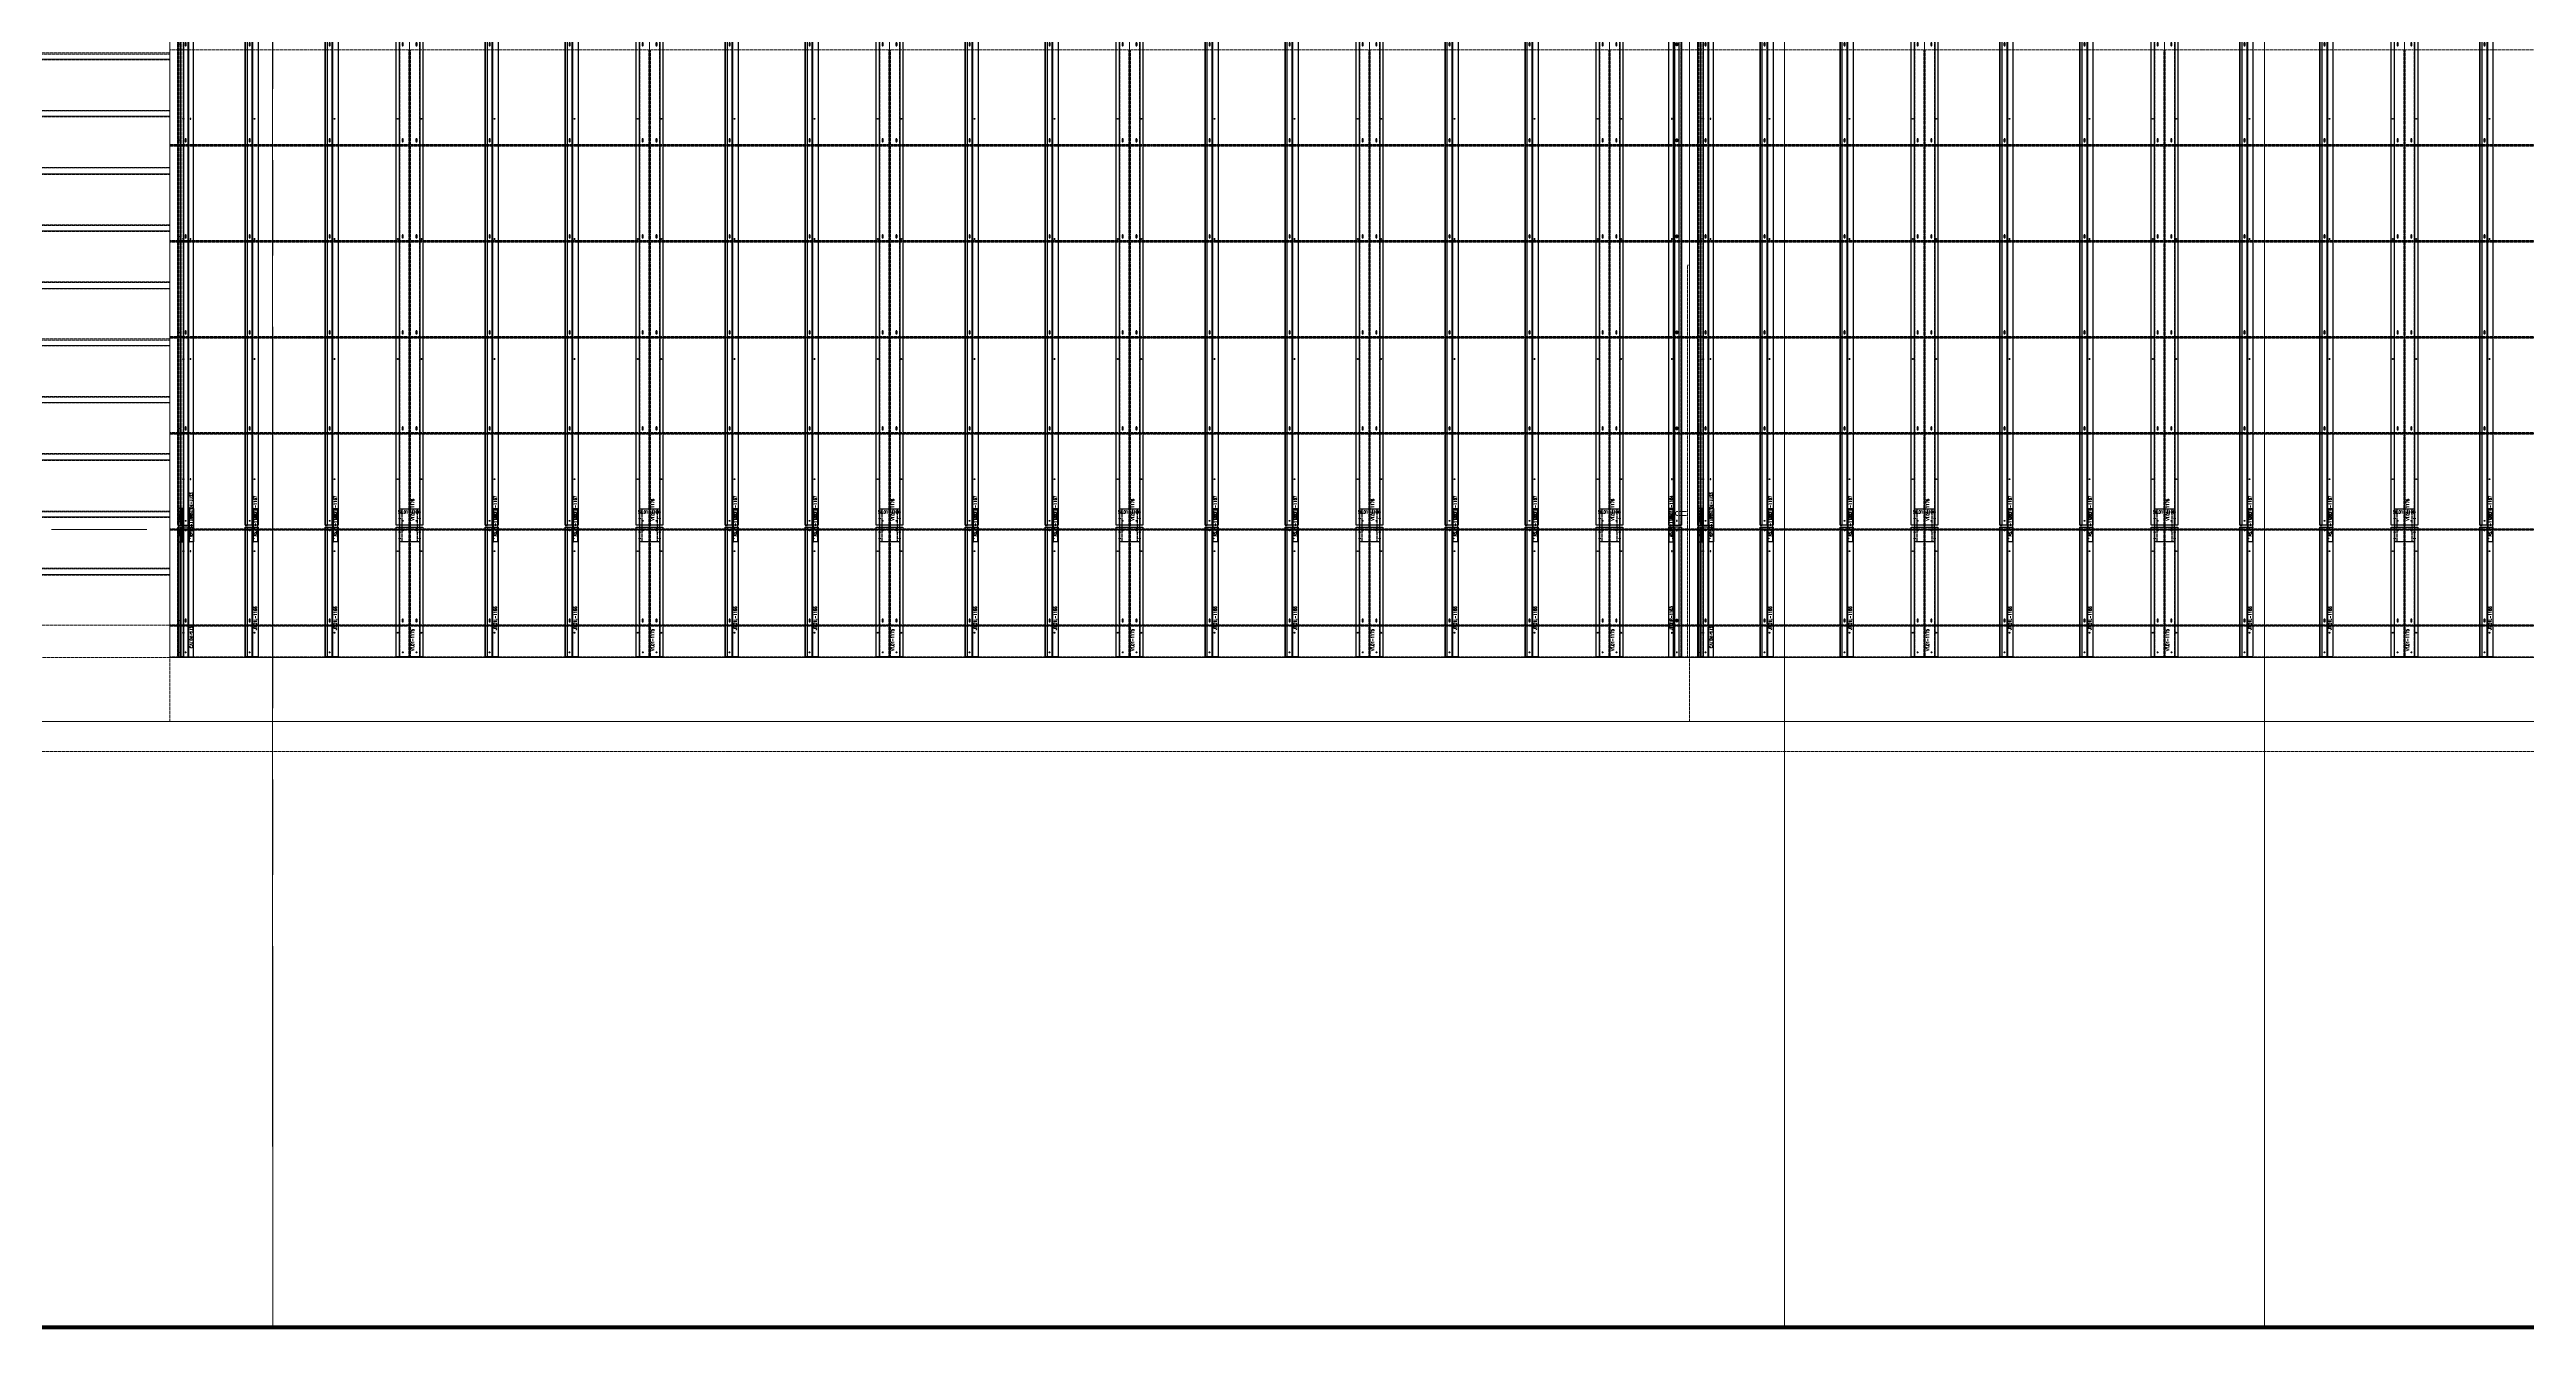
# Model space of a CAD drawing. Header units: inches. Extents: x 841 to 14369, y -4365 to -3225.
# Drawn here: x 5642 to 6261, y -4191 to -3871 of the extents above; entities that cross this region are included whole.
import ezdxf
from ezdxf.xclip import XClip

# ---------------------------------------------------------------- set-up
doc = ezdxf.new("R2010")
doc.units = ezdxf.units.IN
doc.header["$MEASUREMENT"] = 0
doc.header["$XCLIPFRAME"] = 0
for name, pattern in [('INC-200$0$NBK_Hidden', [0.125, 0.083333, -0.041667]), ('NBK_Center', [0.541667, 0.333333, -0.0625, 0.083333, -0.0625]), ('NBK_Center2', [0.270833, 0.166667, -0.03125, 0.041667, -0.03125]), ('NBK_CenterX2', [1.083333, 0.666667, -0.125, 0.166667, -0.125]), ('NBK_Hidden', [0.125, 0.083333, -0.041667]), ('NBK_Hidden2', [0.0625, 0.041667, -0.020833])]:
    doc.linetypes.add(name, pattern=pattern)
doc.layers.get('Defpoints').update_dxf_attribs({"color": 250, "lineweight": 0})
for name, color, linetype, lineweight in [('!Bracket', 11, 'Continuous', 25), ('!Dimension', 50, 'Continuous', 5), ('!Extrusion', 140, 'Continuous', 25), ('!Gridline', 112, 'NBK_CenterX2', 5), ('!Linetype_Center', 220, 'NBK_Center', 9), ('!Linetype_Center2', 222, 'NBK_Center2', 9), ('!Linetype_Hidden', 210, 'NBK_Hidden', 9), ('!Misc2', 252, 'NBK_Hidden2', 5), ('INC-200$0$!Linetype_Hidden', 210, 'INC-200$0$NBK_Hidden', 9)]:
    doc.layers.add(name, color=color, linetype=linetype, lineweight=lineweight)
doc.styles.add('Romans', font='romans.shx', dxfattribs={"width": 0.8})

# ---------------------------------------------------------------- blocks, each defined once
blk = doc.blocks.new('A$C5F5E0350')
for p, q in [((-1104, -364.16), (-1104, 165.69)), ((-726, -364.16), (-726, 165.69)), ((-606, -364.16), (-606, 165.69)), ((-1596.96, -258), (370.98, -258))]:
    blk.add_line(p, q)
blk = doc.blocks.new('A$C5F5E04A0')
at = {"layer": '!Linetype_Center2', "linetype": 'Continuous'}
for p, q in [((-1129.74, 16), (-1129.74, 324)), ((-1069.75, 16), (-1069.75, 324)), ((-1009.75, 16), (-1009.75, 324)), ((-949.75, 16), (-949.75, 324)), ((-889.75, 16), (-889.75, 324)), ((-829.75, 16), (-829.75, 324)), ((-769.75, 16), (-769.75, 324)), ((-749.75, 16), (-749.75, 324)), ((-691, 16), (-691, 324)), ((-631, 16), (-631, 324)), ((-571, 16), (-571, 324)), ((-1129.74, 144), (-204.25, 144)), ((-1129.74, 120), (-204.25, 120)), ((-1129.74, 96), (-204.25, 96)), ((-1129.74, 72), (-204.25, 72)), ((-1129.74, 48), (-204.25, 48)), ((-1129.74, 24), (-204.25, 24)), ((-1129.74, 16), (-204.25, 16))]:
    blk.add_line(p, q, dxfattribs=at)
at = {"layer": 'INC-200$0$!Linetype_Hidden'}
for points in [[(-1129.74, 144.19), (-1069.94, 144.19), (-1069.94, 167.81), (-1129.74, 167.81)], [(-1009.94, 144.19), (-1069.56, 144.19), (-1069.56, 167.81), (-1009.94, 167.81)], [(-1009.56, 144.19), (-949.94, 144.19), (-949.94, 167.81), (-1009.56, 167.81)], [(-889.94, 144.19), (-949.56, 144.19), (-949.56, 167.81), (-889.94, 167.81)], [(-889.56, 144.19), (-829.94, 144.19), (-829.94, 167.81), (-889.56, 167.81)], [(-769.94, 144.19), (-829.56, 144.19), (-829.56, 167.81), (-769.94, 167.81)], [(-769.56, 144.19), (-749.75, 144.19), (-749.75, 167.81), (-769.56, 167.81)], [(-691.19, 144.19), (-749.75, 144.19), (-749.75, 167.81), (-691.19, 167.81)], [(-690.81, 144.19), (-631.19, 144.19), (-631.19, 167.81), (-690.81, 167.81)], [(-571.19, 144.19), (-630.81, 144.19), (-630.81, 167.81), (-571.19, 167.81)], [(-570.81, 144.19), (-511.19, 144.19), (-511.19, 167.81), (-570.81, 167.81)], [(-1129.74, 143.81), (-1069.94, 143.81), (-1069.94, 120.19), (-1129.74, 120.19)], [(-1009.94, 143.81), (-1069.56, 143.81), (-1069.56, 120.19), (-1009.94, 120.19)], [(-1009.56, 143.81), (-949.94, 143.81), (-949.94, 120.19), (-1009.56, 120.19)], [(-889.94, 143.81), (-949.56, 143.81), (-949.56, 120.19), (-889.94, 120.19)], [(-889.56, 143.81), (-829.94, 143.81), (-829.94, 120.19), (-889.56, 120.19)], [(-769.94, 143.81), (-829.56, 143.81), (-829.56, 120.19), (-769.94, 120.19)], [(-769.56, 143.81), (-749.75, 143.81), (-749.75, 120.19), (-769.56, 120.19)], [(-691.19, 143.81), (-749.75, 143.81), (-749.75, 120.19), (-691.19, 120.19)], [(-690.81, 143.81), (-631.19, 143.81), (-631.19, 120.19), (-690.81, 120.19)], [(-571.19, 143.81), (-630.81, 143.81), (-630.81, 120.19), (-571.19, 120.19)], [(-570.81, 143.81), (-511.19, 143.81), (-511.19, 120.19), (-570.81, 120.19)], [(-1129.74, 96.19), (-1069.94, 96.19), (-1069.94, 119.81), (-1129.74, 119.81)], [(-1009.94, 96.19), (-1069.56, 96.19), (-1069.56, 119.81), (-1009.94, 119.81)], [(-1009.56, 96.19), (-949.94, 96.19), (-949.94, 119.81), (-1009.56, 119.81)], [(-889.94, 96.19), (-949.56, 96.19), (-949.56, 119.81), (-889.94, 119.81)], [(-889.56, 96.19), (-829.94, 96.19), (-829.94, 119.81), (-889.56, 119.81)], [(-769.94, 96.19), (-829.56, 96.19), (-829.56, 119.81), (-769.94, 119.81)], [(-769.56, 96.19), (-749.75, 96.19), (-749.75, 119.81), (-769.56, 119.81)], [(-691.19, 96.19), (-749.75, 96.19), (-749.75, 119.81), (-691.19, 119.81)], [(-690.81, 96.19), (-631.19, 96.19), (-631.19, 119.81), (-690.81, 119.81)], [(-571.19, 96.19), (-630.81, 96.19), (-630.81, 119.81), (-571.19, 119.81)], [(-570.81, 96.19), (-511.19, 96.19), (-511.19, 119.81), (-570.81, 119.81)], [(-1129.74, 95.81), (-1069.94, 95.81), (-1069.94, 72.19), (-1129.74, 72.19)], [(-1009.94, 95.81), (-1069.56, 95.81), (-1069.56, 72.19), (-1009.94, 72.19)], [(-1009.56, 95.81), (-949.94, 95.81), (-949.94, 72.19), (-1009.56, 72.19)], [(-889.94, 95.81), (-949.56, 95.81), (-949.56, 72.19), (-889.94, 72.19)], [(-889.56, 95.81), (-829.94, 95.81), (-829.94, 72.19), (-889.56, 72.19)], [(-769.94, 95.81), (-829.56, 95.81), (-829.56, 72.19), (-769.94, 72.19)], [(-769.56, 95.81), (-749.75, 95.81), (-749.75, 72.19), (-769.56, 72.19)], [(-691.19, 95.81), (-749.75, 95.81), (-749.75, 72.19), (-691.19, 72.19)], [(-690.81, 95.81), (-631.19, 95.81), (-631.19, 72.19), (-690.81, 72.19)], [(-571.19, 95.81), (-630.81, 95.81), (-630.81, 72.19), (-571.19, 72.19)], [(-570.81, 95.81), (-511.19, 95.81), (-511.19, 72.19), (-570.81, 72.19)], [(-1129.74, 71.81), (-1069.94, 71.81), (-1069.94, 48.19), (-1129.74, 48.19)], [(-1009.94, 71.81), (-1069.56, 71.81), (-1069.56, 48.19), (-1009.94, 48.19)], [(-1009.56, 71.81), (-949.94, 71.81), (-949.94, 48.19), (-1009.56, 48.19)], [(-889.94, 71.81), (-949.56, 71.81), (-949.56, 48.19), (-889.94, 48.19)], [(-889.56, 71.81), (-829.94, 71.81), (-829.94, 48.19), (-889.56, 48.19)], [(-769.94, 71.81), (-829.56, 71.81), (-829.56, 48.19), (-769.94, 48.19)], [(-769.56, 71.81), (-749.75, 71.81), (-749.75, 48.19), (-769.56, 48.19)], [(-691.19, 71.81), (-749.75, 71.81), (-749.75, 48.19), (-691.19, 48.19)], [(-690.81, 71.81), (-631.19, 71.81), (-631.19, 48.19), (-690.81, 48.19)], [(-571.19, 71.81), (-630.81, 71.81), (-630.81, 48.19), (-571.19, 48.19)], [(-570.81, 71.81), (-511.19, 71.81), (-511.19, 48.19), (-570.81, 48.19)], [(-1129.74, 47.81), (-1069.94, 47.81), (-1069.94, 24.19), (-1129.74, 24.19)], [(-1009.94, 47.81), (-1069.56, 47.81), (-1069.56, 24.19), (-1009.94, 24.19)], [(-1009.56, 47.81), (-949.94, 47.81), (-949.94, 24.19), (-1009.56, 24.19)], [(-889.94, 47.81), (-949.56, 47.81), (-949.56, 24.19), (-889.94, 24.19)], [(-889.56, 47.81), (-829.94, 47.81), (-829.94, 24.19), (-889.56, 24.19)], [(-769.94, 47.81), (-829.56, 47.81), (-829.56, 24.19), (-769.94, 24.19)], [(-769.56, 47.81), (-749.75, 47.81), (-749.75, 24.19), (-769.56, 24.19)], [(-691.19, 47.81), (-749.75, 47.81), (-749.75, 24.19), (-691.19, 24.19)], [(-690.81, 47.81), (-631.19, 47.81), (-631.19, 24.19), (-690.81, 24.19)], [(-571.19, 47.81), (-630.81, 47.81), (-630.81, 24.19), (-571.19, 24.19)], [(-570.81, 47.81), (-511.19, 47.81), (-511.19, 24.19), (-570.81, 24.19)], [(-1129.74, 23.81), (-1069.94, 23.81), (-1069.94, 16.19), (-1129.74, 16.19)], [(-1009.94, 23.81), (-1069.56, 23.81), (-1069.56, 16.19), (-1009.94, 16.19)], [(-1009.56, 23.81), (-949.94, 23.81), (-949.94, 16.19), (-1009.56, 16.19)], [(-889.94, 23.81), (-949.56, 23.81), (-949.56, 16.19), (-889.94, 16.19)], [(-889.56, 23.81), (-829.94, 23.81), (-829.94, 16.19), (-889.56, 16.19)], [(-769.94, 23.81), (-829.56, 23.81), (-829.56, 16.19), (-769.94, 16.19)], [(-769.56, 23.81), (-749.75, 23.81), (-749.75, 16.19), (-769.56, 16.19)], [(-691.19, 23.81), (-749.75, 23.81), (-749.75, 16.19), (-691.19, 16.19)], [(-690.81, 23.81), (-631.19, 23.81), (-631.19, 16.19), (-690.81, 16.19)], [(-571.19, 23.81), (-630.81, 23.81), (-630.81, 16.19), (-571.19, 16.19)], [(-570.81, 23.81), (-511.19, 23.81), (-511.19, 16.19), (-570.81, 16.19)]]:
    blk.add_lwpolyline(points, close=True, dxfattribs=at)
blk = doc.blocks.new('A$C5F5E0AF2')
for p, q in [((-1129.74, 66.5), (-1129.74, -258)), ((-749.75, 66.5), (-749.75, -258)), ((-750.25, -242), (-750.25, -144)), ((-749.75, -144), (-750.25, -144)), ((-750.25, -205.5), (-752.75, -205.5)), ((-752.75, -206.5), (-750.25, -206.5))]:
    blk.add_line(p, q)
at = {"lineweight": 13}
for points in [[(-1129.74, -76.64), (-1129.74, -76.8), (-1233.13, -76.8), (-1233.13, -90.88), (-1129.74, -90.88), (-1129.74, -78.4), (-1129.74, -78.24), (-1129.74, -76.96)], [(-1129.74, -92.64), (-1231.53, -92.64), (-1231.53, -92.48), (-1231.53, -91.2), (-1231.53, -90.88), (-1231.53, -91.04), (-1231.53, -91.2)], [(-1129.74, -90.88), (-1129.74, -91.2)], [(-1129.74, -106.88), (-1231.53, -106.88), (-1231.53, -106.72), (-1231.53, -105.44), (-1231.53, -105.28), (-1231.53, -105.44)], [(-1129.74, -105.28), (-1129.74, -105.44)], [(-1129.74, -119.52), (-1129.74, -119.68), (-1233.13, -119.68), (-1233.13, -133.92), (-1129.74, -133.92), (-1129.74, -121.28), (-1129.74, -121.12), (-1129.74, -119.84)], [(-1129.74, -121.28), (-1231.53, -121.28), (-1231.53, -121.12), (-1231.53, -119.84)], [(-1129.74, -135.52), (-1231.53, -135.52), (-1231.53, -135.36), (-1231.53, -134.08), (-1231.53, -133.92), (-1231.53, -134.08)], [(-1129.74, -133.92), (-1129.74, -134.08)], [(-1129.74, -148.16), (-1129.74, -148.32), (-1233.13, -148.32), (-1233.13, -162.4), (-1129.74, -162.4), (-1129.74, -149.92), (-1129.74, -149.76), (-1129.74, -148.48)], [(-1129.74, -149.92), (-1231.53, -149.92), (-1231.53, -149.76), (-1231.53, -148.48)], [(-1129.74, -164.16), (-1231.53, -164.16), (-1231.53, -164), (-1231.53, -162.72), (-1231.53, -162.4), (-1231.53, -162.56), (-1231.53, -162.72)], [(-1129.74, -162.4), (-1129.74, -162.72)], [(-1129.74, -178.4), (-1231.53, -178.4), (-1231.53, -178.24), (-1231.53, -176.96), (-1231.53, -176.8), (-1231.53, -176.96)], [(-1129.74, -176.8), (-1129.74, -176.96)], [(-1129.74, -191.04), (-1129.74, -191.2), (-1233.13, -191.2), (-1233.13, -205.44), (-1129.74, -205.44), (-1129.74, -192.8), (-1129.74, -192.64), (-1129.74, -191.36)], [(-1129.74, -192.8), (-1231.53, -192.8), (-1231.53, -192.64), (-1231.53, -191.36)], [(-1129.74, -207.04), (-1231.53, -207.04), (-1231.53, -206.88), (-1231.53, -205.6), (-1231.53, -205.44), (-1231.53, -205.6)], [(-1129.74, -205.44), (-1129.74, -205.6)], [(-1129.74, -219.68), (-1129.74, -219.84), (-1233.13, -219.84), (-1233.13, -233.92), (-1129.74, -233.92), (-1129.74, -221.44), (-1129.74, -221.28), (-1129.74, -220)], [(-1129.74, -221.44), (-1231.53, -221.44), (-1231.53, -221.28), (-1231.53, -220)]]:
    blk.add_lwpolyline(points, dxfattribs=at)
for points in [[(-1233.13, -105.28), (-1129.74, -105.28), (-1129.74, -92.64), (-1129.74, -92.48), (-1129.74, -91.2), (-1233.13, -91.2)], [(-1129.74, -92.48), (-1231.53, -92.48)], [(-1233.13, -119.52), (-1129.74, -119.52), (-1129.74, -106.88), (-1129.74, -106.72), (-1129.74, -105.44), (-1233.13, -105.44)], [(-1129.74, -106.72), (-1231.53, -106.72)], [(-1129.74, -121.12), (-1231.53, -121.12)], [(-1233.13, -148.16), (-1129.74, -148.16), (-1129.74, -135.52), (-1129.74, -135.36), (-1129.74, -134.08), (-1233.13, -134.08)], [(-1129.74, -135.36), (-1231.53, -135.36)], [(-1129.74, -149.76), (-1231.53, -149.76)], [(-1233.13, -176.8), (-1129.74, -176.8), (-1129.74, -164.16), (-1129.74, -164), (-1129.74, -162.72), (-1233.13, -162.72)], [(-1129.74, -164), (-1231.53, -164)], [(-1233.13, -191.04), (-1129.74, -191.04), (-1129.74, -178.4), (-1129.74, -178.24), (-1129.74, -176.96), (-1233.13, -176.96)], [(-1129.74, -178.24), (-1231.53, -178.24)], [(-1129.74, -192.64), (-1231.53, -192.64)], [(-1233.13, -219.68), (-1129.74, -219.68), (-1129.74, -207.04), (-1129.74, -206.88), (-1129.74, -205.6), (-1233.13, -205.6)], [(-1129.74, -206.88), (-1231.53, -206.88)], [(-1129.74, -221.28), (-1231.53, -221.28)]]:
    blk.add_lwpolyline(points, close=True, dxfattribs=at)
for points in [[(-1326.09, -242), (16.75, -242), (16.75, -258), (-1326.09, -258)], [(-1355.85, -265.5), (39.22, -265.5), (39.22, -258), (-1355.85, -258)]]:
    blk.add_lwpolyline(points, close=True)
for points, knots in [([(-752.75, -205.5), (-752.76, -205.5), (-752.78, -205.5), (-752.82, -205.5), (-752.85, -205.51), (-752.88, -205.52), (-752.91, -205.53), (-752.94, -205.54), (-752.97, -205.55), (-753, -205.57), (-753.03, -205.58), (-753.06, -205.61), (-753.1, -205.64), (-753.13, -205.67), (-753.15, -205.7), (-753.18, -205.75), (-753.21, -205.81), (-753.24, -205.89), (-753.25, -205.96), (-753.25, -206)], [0.5, 0.5, 0.5, 0.5, 0.5208333, 0.5416667, 0.5625, 0.5833333, 0.6041667, 0.625, 0.6458333, 0.6666667, 0.6875, 0.7083333, 0.75, 0.7708333, 0.7916667, 0.8333333, 0.875, 0.9166667, 1, 1, 1, 1]), ([(-753.25, -206), (-753.25, -206.04), (-753.24, -206.11), (-753.21, -206.19), (-753.18, -206.25), (-753.15, -206.3), (-753.13, -206.33), (-753.1, -206.36), (-753.06, -206.4), (-753.01, -206.43), (-752.97, -206.45), (-752.94, -206.46), (-752.91, -206.47), (-752.88, -206.48), (-752.85, -206.49), (-752.82, -206.5), (-752.78, -206.5), (-752.76, -206.5), (-752.75, -206.5)], [0, 0, 0, 0, 0.0833333, 0.125, 0.1666667, 0.2083333, 0.2291667, 0.25, 0.2916667, 0.3333333, 0.3541667, 0.375, 0.3958333, 0.4166667, 0.4375, 0.4583333, 0.4791667, 0.5, 0.5, 0.5, 0.5])]:
    blk.add_open_spline(points, degree=3, knots=knots)
blk = doc.blocks.new('A$C5F5F6268')
at = {"layer": '!Linetype_Hidden'}
blk.add_blockref('A$C5F5E0AF2', (0, 0), dxfattribs=at)
at = {"color": 1}
blk.add_blockref('A$C5F5E04A0', (0, -258), dxfattribs=at)
blk = doc.blocks.new('GRID_ELEV EAST_E')
at = {"layer": '!Gridline'}
for p, q in [((1.6301, -3.0856, 0.1581), (1.6301, 12.211, -9.4452)), ((4.2761, -3.0856, 0.1677), (4.2761, 12.211, -9.4452)), ((5.1161, -3.0856, 0.1726), (5.1161, 12.2188, -9.4452)), ((-6.0487, 7.0113), (11.0095, 7.0113)), ((-6.0487, 6.6753), (11.0095, 6.6753))]:
    blk.add_line(p, q, dxfattribs=at)
blk = doc.blocks.new('HOLE SECTION')
at = {"layer": '!Linetype_Center2'}
blk.add_line((-0.33, 0), (0.26, 0), dxfattribs=at)
at = {"layer": '!Misc2'}
blk.add_lwpolyline([(-0.09, 0.1), (0, 0.1), (0, -0.1), (-0.09, -0.1)], close=True, dxfattribs=at)
blk = doc.blocks.new('TAP HOLE_5mm')
at = {"layer": '!Linetype_Center2'}
for points in [[(-0.18, 0), (0.18, 0)], [(0, 0.18), (0, -0.18)]]:
    blk.add_lwpolyline(points, dxfattribs=at)
blk.add_circle((0, 0), 0.101)
blk = doc.blocks.new('WEEP HOLE')
at = {"layer": '!Linetype_Center'}
for p, q in [((-0.22, 0.37), (0.22, 0.37)), ((0, 0.83), (0, -0.08))]:
    blk.add_line(p, q, dxfattribs=at)
at = {"color": 0}
blk.add_lwpolyline([(-0.14, 0.61), (-0.14, 0.14, 0.414214), (0, 0, 0.414214), (0.14, 0.14), (0.14, 0.61, 0.414214), (0, 0.75, 0.414214)], format="xyb", close=True, dxfattribs=at)
blk = doc.blocks.new('19mm WEEP HOLE')
at = {"layer": '!Linetype_Center'}
blk.add_line((-0.37, 0.2), (-0.37, -0.12), dxfattribs=at)
at = {"linetype": 'NBK_Hidden'}
blk.add_lwpolyline([(-0.75, 0.08), (0, 0.08), (0, 0), (-0.75, 0)], close=True, dxfattribs=at)
blk = doc.blocks.new('CLEAR SECTION HOLE')
at = {"layer": '!Linetype_Center2'}
blk.add_line((-0.33, 0), (0.26, 0), dxfattribs=at)
at = {"layer": '!Misc2'}
blk.add_lwpolyline([(-0.08, 0.1), (0, 0.1), (0, -0.1), (-0.08, -0.1)], close=True, dxfattribs=at)
blk = doc.blocks.new('SECTION CLEAR HOLE 1')
at = {"layer": '!Linetype_Center2'}
blk.add_line((-0.33, 0, 0), (0.26, 0, 0), dxfattribs=at)
at = {"layer": '!Misc2'}
blk.add_lwpolyline([(-0.12, 0.1), (0, 0.1), (0, -0.1), (-0.12, -0.1)], close=True, dxfattribs=at)
blk = doc.blocks.new('SLOTTED SECTION1')
at = {"layer": '!Linetype_Center2'}
blk.add_lwpolyline([(-0.24, 0), (0.12, 0)], dxfattribs=at)
at = {"layer": '!Misc2'}
blk.add_lwpolyline([(-0.12, 0.47), (0, 0.47), (0, -0.47), (-0.12, -0.47)], close=True, dxfattribs=at)
blk = doc.blocks.new('SLOTTED HOLE 1')
at = {"layer": '!Linetype_Center'}
for p, q in [((0, 0.55), (0, -0.55)), ((-0.22, 0), (0.22, 0))]:
    blk.add_line(p, q, dxfattribs=at)
at = {"color": 0}
blk.add_lwpolyline([(-0.14, 0.33), (-0.14, -0.33, 0.414214), (0, -0.47, 0.414214), (0.14, -0.33), (0.14, 0.33, 0.414214), (0, 0.47, 0.414214)], format="xyb", close=True, dxfattribs=at)
blk = doc.blocks.new('SL.01-1101')
at = {"layer": '!Bracket'}
for points in [[(4.65, -1.3), (4.65, -0.12), (-3.67, -0.12), (-3.67, -1.3)], [(-3.67, -1.3), (-3.67, -1.18), (4.65, -1.18), (4.65, -1.3)]]:
    blk.add_lwpolyline(points, close=True, dxfattribs=at)
at = {"layer": '!Dimension', "xscale": -1, "rotation": 270}
for name, p in [('SECTION CLEAR HOLE 1', (-2.88, -1.18)), ('SECTION CLEAR HOLE 1', (-1.3, -1.18)), ('SLOTTED SECTION1', (2.15, -1.18)), ('SLOTTED SECTION1', (3.73, -1.18))]:
    blk.add_blockref(name, p, dxfattribs=at)
at = {"layer": '!Extrusion', "xscale": -1, "rotation": 270}
blk.add_blockref('TAP HOLE_5mm', (-2.09, -0.83), dxfattribs=at)
at = {"layer": '!Extrusion', "linetype": 'NBK_Hidden', "xscale": -1, "rotation": 270}
blk.add_blockref('SLOTTED HOLE 1', (2.75, -0.83), dxfattribs=at)
at = {"layer": 'Defpoints', "color": 30, "insert": (0.32, -0.6), "char_height": 0.75, "width": 1.65, "attachment_point": 5, "style": 'Romans'}
blk.add_mtext('AS.01-1101', dxfattribs=at)
blk = doc.blocks.new('AS.01-1100-')
at = {"layer": '!Bracket'}
for points in [[(4.65, 1.33), (4.65, 0.15), (-3.67, 0.15), (-3.67, 1.33)], [(-3.67, 1.33), (-3.67, 1.21), (4.65, 1.21), (4.65, 1.33)]]:
    blk.add_lwpolyline(points, close=True, dxfattribs=at)
at = {"layer": '!Dimension', "rotation": 270}
for name, p in [('SECTION CLEAR HOLE 1', (-2.09, 1.21)), ('SLOTTED SECTION1', (2.75, 1.21))]:
    blk.add_blockref(name, p, dxfattribs=at)
at = {"layer": '!Extrusion', "rotation": 270}
for p in [(-2.88, 0.86, 0), (-1.3, 0.86, 0)]:
    blk.add_blockref('TAP HOLE_5mm', p, dxfattribs=at)
at = {"layer": '!Extrusion', "linetype": 'NBK_Hidden', "rotation": 270}
for p in [(2.15, 0.86), (3.73, 0.86)]:
    blk.add_blockref('SLOTTED HOLE 1', p, dxfattribs=at)
at = {"layer": 'Defpoints', "color": 30, "insert": (0.49, 0.74), "char_height": 0.75, "width": 1.65, "attachment_point": 5, "style": 'Romans'}
blk.add_mtext('AS.01-1100', dxfattribs=at)
blk = doc.blocks.new('CVT.04-1122')
at = {"layer": '!Extrusion'}
blk.add_lwpolyline([(0, 0), (0, 143.5), (0.63, 143.5, 1), (0.91, 143.5), (3.97, 143.5), (3.97, 0)], format="xyb", close=True, dxfattribs=at)
for points in [[(1.18, 0), (1.18, 143.5), (1.44, 143.5), (1.44, 0)], [(3.21, 0), (3.21, 143.5), (2.56, 143.5), (2.56, 0)]]:
    blk.add_lwpolyline(points, close=True, dxfattribs=at)
at = {"layer": '!Extrusion', "linetype": 'NBK_Hidden'}
for points in [[(2.55, 0), (2.55, 143.5), (2.64, 143.5), (2.64, 0)], [(3.11, 0), (3.11, 143.5), (3.21, 143.5), (3.21, 0)], [(3.61, 0), (3.61, 143.5), (3.69, 143.5), (3.69, 0)], [(3.93, 0), (3.93, 143.5), (3.83, 143.5), (3.83, 0)]]:
    blk.add_lwpolyline(points, close=True, dxfattribs=at)
at = {"layer": '!Dimension'}
for name, p in [('CLEAR SECTION HOLE', (3.69, 142.67)), ('HOLE SECTION', (2.64, 131.5)), ('HOLE SECTION', (2.64, 101.5)), ('HOLE SECTION', (2.64, 71.5)), ('HOLE SECTION', (2.64, 41.5)), ('HOLE SECTION', (2.64, 11.5)), ('CLEAR SECTION HOLE', (3.69, 1.06))]:
    blk.add_blockref(name, p, dxfattribs=at)
at = {"layer": '!Extrusion', "xscale": -1}
for name, p in [('TAP HOLE_5mm', (2, 142.67)), ('WEEP HOLE', (2, 119.78)), ('WEEP HOLE', (2, 95.78)), ('WEEP HOLE', (2, 71.78)), ('WEEP HOLE', (2, 47.78)), ('WEEP HOLE', (2, 23.78)), ('TAP HOLE_5mm', (2, 1.06))]:
    blk.add_blockref(name, p, dxfattribs=at)
at = {"layer": '!Extrusion'}
for p in [(0.77, 131.5), (0.77, 101.5), (0.77, 71.5), (0.77, 41.5), (0.77, 11.5)]:
    blk.add_blockref('TAP HOLE_5mm', p, dxfattribs=at)
at = {"layer": '!Extrusion', "rotation": 270}
for p in [(3.61, 119.78), (3.61, 95.78), (3.61, 71.78), (3.61, 47.78), (3.61, 23.78)]:
    blk.add_blockref('19mm WEEP HOLE', p, dxfattribs=at)
at = {"color": 144, "rotation": 90}
for name, p in [('SL.01-1101', (-0.12, 143.5)), ('AS.01-1100-', (3.97, 143.5))]:
    blk.add_blockref(name, p, dxfattribs=at)
at = {"layer": 'Defpoints', "color": 3, "insert": (0.58, 5.18), "char_height": 0.75, "width": 1.65, "attachment_point": 5, "rotation": 90, "style": 'Romans'}
blk.add_mtext('CVT.04-1122', dxfattribs=at)
blk = doc.blocks.new('CVT.04-1121')
at = {"layer": '!Extrusion'}
blk.add_lwpolyline([(0, 0), (0, 32.4), (0.63, 32.4, 1), (0.91, 32.4), (3.97, 32.4), (3.97, 0)], format="xyb", close=True, dxfattribs=at)
for points in [[(1.18, 0), (1.18, 32.4), (1.44, 32.4), (1.44, 0)], [(3.21, 0), (3.21, 32.4), (2.56, 32.4), (2.56, 0)]]:
    blk.add_lwpolyline(points, close=True, dxfattribs=at)
at = {"layer": '!Extrusion', "linetype": 'NBK_Hidden'}
for points in [[(2.55, 0), (2.55, 32.4), (2.64, 32.4), (2.64, 0)], [(3.11, 0), (3.11, 32.4), (3.21, 32.4), (3.21, 0)], [(3.61, 0), (3.61, 32.4), (3.69, 32.4), (3.69, 0)], [(3.93, 0), (3.93, 32.4), (3.83, 32.4), (3.83, 0)]]:
    blk.add_lwpolyline(points, close=True, dxfattribs=at)
at = {"layer": '!Dimension'}
for name, p in [('CLEAR SECTION HOLE', (3.69, 31.57)), ('HOLE SECTION', (2.64, 26.4)), ('HOLE SECTION', (2.64, 6)), ('CLEAR SECTION HOLE', (3.69, 1.09))]:
    blk.add_blockref(name, p, dxfattribs=at)
at = {"layer": '!Extrusion', "xscale": -1}
for name, p in [('TAP HOLE_5mm', (2, 31.57)), ('WEEP HOLE', (2, 8.68)), ('TAP HOLE_5mm', (2, 1.09))]:
    blk.add_blockref(name, p, dxfattribs=at)
at = {"layer": '!Extrusion'}
for p in [(0.77, 26.4), (0.77, 6)]:
    blk.add_blockref('TAP HOLE_5mm', p, dxfattribs=at)
at = {"layer": '!Extrusion', "rotation": 270}
blk.add_blockref('19mm WEEP HOLE', (3.61, 8.68), dxfattribs=at)
at = {"color": 144, "rotation": 90}
for name, p in [('SL.01-1101', (-0.12, 32.4)), ('AS.01-1100-', (3.97, 32.4))]:
    blk.add_blockref(name, p, dxfattribs=at)
at = {"layer": 'Defpoints', "color": 3, "insert": (0.58, 5.18), "char_height": 0.75, "width": 1.65, "attachment_point": 5, "rotation": 90, "style": 'Romans'}
blk.add_mtext('CVT.04-1121', dxfattribs=at)
blk = doc.blocks.new('JT.01R-1164')
at = {"layer": '!Extrusion'}
blk.add_lwpolyline([(-3.25, 0), (0, 0), (0, 143.5), (-2.22, 143.5, -1), (-2.5, 143.5), (-3.25, 143.5)], format="xyb", close=True, dxfattribs=at)
for points in [[(-1.69, 143.5), (-1.69, 0), (-1.95, 0), (-1.95, 143.5)], [(0, 143.5), (0, 0), (-0.57, 0), (-0.57, 143.5)]]:
    blk.add_lwpolyline(points, close=True, dxfattribs=at)
at = {"layer": '!Extrusion', "linetype": 'NBK_Hidden'}
for points in [[(-1.87, 143.5), (-1.87, 0), (-1.95, 0), (-1.95, 143.5)], [(0, 143.5), (0, 0), (-0.08, 0), (-0.08, 143.5)]]:
    blk.add_lwpolyline(points, close=True, dxfattribs=at)
at = {"layer": '!Extrusion', "xscale": -1}
for name, p in [('TAP HOLE_5mm', (-1.13, 142.67)), ('TAP HOLE_5mm', (-2.36, 131.5)), ('WEEP HOLE', (-1.13, 119.78)), ('TAP HOLE_5mm', (-2.36, 101.5)), ('WEEP HOLE', (-1.13, 95.78)), ('TAP HOLE_5mm', (-2.36, 71.5)), ('WEEP HOLE', (-1.13, 71.78)), ('WEEP HOLE', (-1.13, 47.78)), ('TAP HOLE_5mm', (-2.36, 41.5)), ('WEEP HOLE', (-1.13, 23.78)), ('TAP HOLE_5mm', (-2.36, 11.5)), ('TAP HOLE_5mm', (-1.13, 1.06))]:
    blk.add_blockref(name, p, dxfattribs=at)
at = {"color": 144, "rotation": 90}
blk.add_blockref('SL.01-1101', (-3.25, 143.5), dxfattribs=at)
at = {"layer": 'Defpoints', "color": 5, "insert": (-2.54, 4.4), "char_height": 0.75, "width": 1.65, "attachment_point": 5, "rotation": 90, "style": 'Romans'}
blk.add_mtext('JT.01R-1164', dxfattribs=at)
blk = doc.blocks.new('JT.01R-1163')
at = {"layer": '!Extrusion'}
blk.add_lwpolyline([(-3.25, 0), (0, 0), (0, 32.4), (-2.22, 32.4, -1), (-2.5, 32.4), (-3.25, 32.4)], format="xyb", close=True, dxfattribs=at)
for points in [[(-1.69, 32.4), (-1.69, 0), (-1.95, 0), (-1.95, 32.4)], [(0, 32.4), (0, 0), (-0.57, 0), (-0.57, 32.4)]]:
    blk.add_lwpolyline(points, close=True, dxfattribs=at)
at = {"layer": '!Extrusion', "linetype": 'NBK_Hidden'}
for points in [[(-1.87, 32.4), (-1.87, 0), (-1.95, 0), (-1.95, 32.4)], [(0, 32.4), (0, 0), (-0.08, 0), (-0.08, 32.4)]]:
    blk.add_lwpolyline(points, close=True, dxfattribs=at)
at = {"layer": '!Extrusion', "xscale": -1}
for name, p in [('TAP HOLE_5mm', (-1.13, 31.57)), ('TAP HOLE_5mm', (-2.36, 26.4)), ('WEEP HOLE', (-1.13, 8.68)), ('TAP HOLE_5mm', (-2.36, 6)), ('TAP HOLE_5mm', (-1.13, 1.09))]:
    blk.add_blockref(name, p, dxfattribs=at)
at = {"color": 144, "rotation": 90}
blk.add_blockref('SL.01-1101', (-3.25, 32.4), dxfattribs=at)
at = {"layer": 'Defpoints', "color": 5, "insert": (-2.54, 9.62), "char_height": 0.75, "width": 1.65, "attachment_point": 5, "rotation": 90, "style": 'Romans'}
blk.add_mtext('JT.01R-1163', dxfattribs=at)
blk = doc.blocks.new('AS.01-1100')
at = {"layer": '!Bracket'}
for points in [[(-1.3, 4.65), (-0.12, 4.65), (-0.12, -3.67), (-1.3, -3.67)], [(-1.3, -3.67), (-1.18, -3.67), (-1.18, 4.65), (-1.3, 4.65)]]:
    blk.add_lwpolyline(points, close=True, dxfattribs=at)
at = {"layer": '!Dimension'}
for name, p in [('SLOTTED SECTION1', (-1.18, 3.73)), ('SLOTTED SECTION1', (-1.18, 2.15)), ('SECTION CLEAR HOLE 1', (-1.18, -1.3)), ('SECTION CLEAR HOLE 1', (-1.18, -2.88))]:
    blk.add_blockref(name, p, dxfattribs=at)
at = {"layer": '!Extrusion', "linetype": 'NBK_Hidden'}
blk.add_blockref('SLOTTED HOLE 1', (-0.83, 2.75), dxfattribs=at)
at = {"layer": '!Extrusion', "rotation": 360}
blk.add_blockref('TAP HOLE_5mm', (-0.83, -2.09), dxfattribs=at)
at = {"layer": 'Defpoints', "color": 30, "insert": (-0.71, 0.49), "char_height": 0.75, "width": 1.65, "attachment_point": 5, "rotation": 90, "style": 'Romans'}
blk.add_mtext('AS.01-1100', dxfattribs=at)
blk = doc.blocks.new('JT.01L-1167')
at = {"layer": '!Extrusion'}
blk.add_lwpolyline([(3.25, 0), (0, 0), (0, 143.5), (2.22, 143.5, 1), (2.5, 143.5), (3.25, 143.5)], format="xyb", close=True, dxfattribs=at)
at = {"layer": '!Extrusion', "linetype": 'NBK_Hidden'}
for points in [[(0, 143.5), (0, 0), (0.08, 0), (0.08, 143.5)], [(1.87, 143.5), (1.87, 0), (1.95, 0), (1.95, 143.5)]]:
    blk.add_lwpolyline(points, close=True, dxfattribs=at)
at = {"layer": '!Extrusion'}
for points in [[(0, 143.5), (0, 0), (0.57, 0), (0.57, 143.5)], [(1.69, 143.5), (1.69, 0), (1.95, 0), (1.95, 143.5)]]:
    blk.add_lwpolyline(points, close=True, dxfattribs=at)
at = {"layer": '!Dimension'}
blk.add_blockref('AS.01-1100', (3.25, 143.5), dxfattribs=at)
at = {"layer": '!Extrusion', "rotation": 360}
for p in [(1.13, 142.67), (2.36, 131.5), (2.36, 101.5), (2.36, 71.5), (2.36, 41.5), (2.36, 11.5), (1.13, 1.06)]:
    blk.add_blockref('TAP HOLE_5mm', p, dxfattribs=at)
at = {"layer": '!Extrusion'}
for p in [(1.13, 119.78), (1.13, 95.78), (1.13, 71.78), (1.13, 47.78), (1.13, 23.78)]:
    blk.add_blockref('WEEP HOLE', p, dxfattribs=at)
at = {"layer": 'Defpoints', "color": 2, "insert": (2.54, 4.4), "char_height": 0.75, "width": 1.65, "attachment_point": 5, "rotation": 90, "style": 'Romans'}
blk.add_mtext('JT.01L-1167', dxfattribs=at)
blk = doc.blocks.new('JT.01L-1166')
at = {"layer": '!Extrusion'}
blk.add_lwpolyline([(3.25, 0), (0, 0), (0, 32.4), (2.22, 32.4, 1), (2.5, 32.4), (3.25, 32.4)], format="xyb", close=True, dxfattribs=at)
at = {"layer": '!Extrusion', "linetype": 'NBK_Hidden'}
for points in [[(0, 32.4), (0, 0), (0.08, 0), (0.08, 32.4)], [(1.87, 32.4), (1.87, 0), (1.95, 0), (1.95, 32.4)]]:
    blk.add_lwpolyline(points, close=True, dxfattribs=at)
at = {"layer": '!Extrusion'}
for points in [[(0, 32.4), (0, 0), (0.57, 0), (0.57, 32.4)], [(1.69, 32.4), (1.69, 0), (1.95, 0), (1.95, 32.4)]]:
    blk.add_lwpolyline(points, close=True, dxfattribs=at)
at = {"layer": '!Dimension'}
blk.add_blockref('AS.01-1100', (3.25, 32.4), dxfattribs=at)
at = {"layer": '!Extrusion', "rotation": 360}
for p in [(1.13, 31.57), (2.36, 26.4), (1.13, 1.09), (2.36, 6)]:
    blk.add_blockref('TAP HOLE_5mm', p, dxfattribs=at)
at = {"layer": '!Extrusion'}
blk.add_blockref('WEEP HOLE', (1.13, 8.68), dxfattribs=at)
at = {"layer": 'Defpoints', "color": 2, "insert": (2.54, 9.62), "char_height": 0.75, "width": 1.65, "attachment_point": 5, "rotation": 90, "style": 'Romans'}
blk.add_mtext('JT.01L-1166', dxfattribs=at)
blk = doc.blocks.new('SLOTTED SECTION HOLE')
at = {"layer": '!Linetype_Center2'}
blk.add_line((-0.33, 0), (0.26, 0), dxfattribs=at)
at = {"layer": '!Misc2'}
blk.add_lwpolyline([(-0.08, 0.47), (0, 0.47), (0, -0.47), (-0.08, -0.47)], close=True, dxfattribs=at)
blk = doc.blocks.new('VT.01-1176')
at = {"layer": '!Extrusion'}
blk.add_lwpolyline([(3.33, 0), (-3.33, 0), (-3.33, 143.5), (1.58, 143.5, 1), (1.86, 143.5), (3.33, 143.5)], format="xyb", close=True, dxfattribs=at)
blk.add_lwpolyline([(1.86, 143.5), (2.54, 143.5), (2.54, 0), (-2.54, 0), (-2.54, 143.5), (1.58, 143.5)], dxfattribs=at)
at = {"layer": '!Extrusion', "linetype": 'NBK_Hidden'}
blk.add_lwpolyline([(1.86, 143.5), (2.46, 143.5), (2.46, 0), (-2.46, 0), (-2.46, 143.5), (1.58, 143.5)], dxfattribs=at)
at = {"layer": '!Extrusion'}
blk.add_lwpolyline([(-2.45, 148.03), (2.45, 148.03), (2.45, 139.83), (-2.45, 139.83)], close=True, dxfattribs=at)
at = {"layer": '!Extrusion', "linetype": 'NBK_Hidden2'}
blk.add_lwpolyline([(-1.86, 148.03), (1.86, 148.03), (1.86, 139.83), (-1.86, 139.83)], close=True, dxfattribs=at)
at = {"layer": '!Dimension', "rotation": 360}
for name, p in [('CLEAR SECTION HOLE', (-2.46, 142.21)), ('CLEAR SECTION HOLE', (-2.46, 140.63)), ('CLEAR SECTION HOLE', (2.54, 142.21)), ('CLEAR SECTION HOLE', (2.54, 140.63)), ('SLOTTED SECTION HOLE', (-2.46, 3.23)), ('SLOTTED SECTION HOLE', (-2.46, 1.65)), ('SLOTTED SECTION HOLE', (2.54, 3.23)), ('SLOTTED SECTION HOLE', (2.54, 1.65))]:
    blk.add_blockref(name, p, dxfattribs=at)
at = {"layer": '!Extrusion', "rotation": 360}
for name, p in [('TAP HOLE_5mm', (-1.72, 142.67)), ('TAP HOLE_5mm', (1.72, 142.67)), ('TAP HOLE_5mm', (-2.93, 131.5)), ('TAP HOLE_5mm', (2.93, 131.5)), ('WEEP HOLE', (-1.72, 119.78)), ('WEEP HOLE', (1.72, 119.78)), ('TAP HOLE_5mm', (-2.93, 101.5)), ('TAP HOLE_5mm', (2.93, 101.5)), ('WEEP HOLE', (-1.72, 95.78)), ('WEEP HOLE', (1.72, 95.78)), ('TAP HOLE_5mm', (-2.93, 71.5)), ('WEEP HOLE', (-1.72, 71.78)), ('WEEP HOLE', (1.72, 71.78)), ('TAP HOLE_5mm', (2.93, 71.5)), ('WEEP HOLE', (-1.72, 47.78)), ('WEEP HOLE', (1.72, 47.78)), ('TAP HOLE_5mm', (-2.93, 41.5)), ('TAP HOLE_5mm', (2.93, 41.5)), ('WEEP HOLE', (-1.72, 23.78)), ('WEEP HOLE', (1.72, 23.78)), ('TAP HOLE_5mm', (-2.93, 11.5)), ('TAP HOLE_5mm', (2.93, 11.5)), ('TAP HOLE_5mm', (-1.72, 1.06)), ('TAP HOLE_5mm', (1.72, 1.06))]:
    blk.add_blockref(name, p, dxfattribs=at)
at = {"layer": 'Defpoints', "color": 30, "insert": (-0.03, 147.53), "char_height": 0.75, "width": 1.65, "attachment_point": 5, "style": 'Romans'}
blk.add_mtext('SL.01-1100', dxfattribs=at)
at = {"layer": 'Defpoints', "color": 1, "insert": (0.8, 3.84), "char_height": 0.75, "width": 1.65, "attachment_point": 5, "rotation": 90, "style": 'Romans'}
blk.add_mtext('VT.01-1176', dxfattribs=at)
blk = doc.blocks.new('VT.01-1175')
at = {"layer": '!Extrusion'}
blk.add_lwpolyline([(3.33, 0), (-3.33, 0), (-3.33, 32.4), (1.58, 32.4, 1), (1.86, 32.4), (3.33, 32.4)], format="xyb", close=True, dxfattribs=at)
blk.add_lwpolyline([(1.86, 32.4), (2.54, 32.4), (2.54, 0), (-2.54, 0), (-2.54, 32.4), (1.58, 32.4)], dxfattribs=at)
at = {"layer": '!Extrusion', "linetype": 'NBK_Hidden'}
blk.add_lwpolyline([(1.86, 32.4), (2.46, 32.4), (2.46, 0), (-2.46, 0), (-2.46, 32.4), (1.58, 32.4)], dxfattribs=at)
at = {"layer": '!Extrusion'}
blk.add_lwpolyline([(-2.45, 36.93), (2.45, 36.93), (2.45, 28.73), (-2.45, 28.73)], close=True, dxfattribs=at)
at = {"layer": '!Extrusion', "linetype": 'NBK_Hidden2'}
blk.add_lwpolyline([(-1.86, 36.93), (1.86, 36.93), (1.86, 28.73), (-1.86, 28.73)], close=True, dxfattribs=at)
at = {"layer": '!Dimension', "rotation": 360}
for p in [(-2.46, 31.1), (2.54, 31.1), (-2.46, 29.52), (2.54, 29.52)]:
    blk.add_blockref('CLEAR SECTION HOLE', p, dxfattribs=at)
at = {"layer": '!Extrusion'}
for name, p in [('TAP HOLE_5mm', (-1.72, 31.57)), ('TAP HOLE_5mm', (1.72, 31.57)), ('TAP HOLE_5mm', (-2.93, 26.4)), ('TAP HOLE_5mm', (2.93, 26.4)), ('WEEP HOLE', (-1.72, 8.68)), ('WEEP HOLE', (1.72, 8.68)), ('TAP HOLE_5mm', (-2.93, 6)), ('TAP HOLE_5mm', (-1.72, 1.09)), ('TAP HOLE_5mm', (1.72, 1.09)), ('TAP HOLE_5mm', (2.93, 6))]:
    blk.add_blockref(name, p, dxfattribs=at)
at = {"layer": 'Defpoints', "color": 30, "insert": (-0.07, 36.17), "char_height": 0.75, "width": 1.65, "attachment_point": 5, "style": 'Romans'}
blk.add_mtext('SL.01-1100', dxfattribs=at)
at = {"layer": 'Defpoints', "color": 1, "insert": (0.77, 4.18), "char_height": 0.75, "width": 1.65, "attachment_point": 5, "rotation": 90, "style": 'Romans'}
blk.add_mtext('VT.01-1175', dxfattribs=at)
blk = doc.blocks.new('EAST PENTHOUSE TRACKS')
at = {"color": 3, "xscale": -1}
for name, p in [('CVT.04-1122', (208.26, 49.08)), ('CVT.04-1122', (588.26, 49.08)), ('CVT.04-1121', (208.26, 16.19)), ('CVT.04-1121', (588.26, 16.19))]:
    blk.add_blockref(name, p, dxfattribs=at)
at = {"color": 3}
for name, p in [('JT.01L-1167', (221.13, 49.08)), ('JT.01L-1167', (241.13, 49.08)), ('VT.01-1176', (262.26, 49.08)), ('JT.01L-1167', (281.13, 49.08)), ('JT.01L-1167', (301.13, 49.08)), ('VT.01-1176', (322.26, 49.08)), ('JT.01L-1167', (341.13, 49.08)), ('JT.01L-1167', (361.13, 49.08)), ('VT.01-1176', (382.26, 49.08)), ('JT.01L-1167', (401.13, 49.08)), ('JT.01L-1167', (421.13, 49.08)), ('VT.01-1176', (442.26, 49.08)), ('JT.01L-1167', (461.13, 49.08)), ('JT.01L-1167', (481.13, 49.08)), ('VT.01-1176', (502.26, 49.08)), ('JT.01L-1167', (521.13, 49.08)), ('JT.01L-1167', (541.13, 49.08)), ('VT.01-1176', (562.26, 49.08)), ('JT.01R-1164', (580.21, 49.08)), ('JT.01L-1167', (599.88, 49.08)), ('JT.01L-1167', (619.88, 49.08)), ('VT.01-1176', (641.01, 49.08)), ('JT.01L-1167', (659.88, 49.08)), ('JT.01L-1167', (679.88, 49.08)), ('VT.01-1176', (701.01, 49.08)), ('JT.01L-1167', (719.88, 49.08)), ('JT.01L-1167', (739.88, 49.08)), ('VT.01-1176', (761.01, 49.08)), ('JT.01L-1167', (779.88, 49.08)), ('JT.01L-1166', (221.13, 16.19)), ('JT.01L-1166', (241.13, 16.19)), ('VT.01-1175', (262.26, 16.19)), ('JT.01L-1166', (281.13, 16.19)), ('JT.01L-1166', (301.13, 16.19)), ('VT.01-1175', (322.26, 16.19)), ('JT.01L-1166', (341.13, 16.19)), ('JT.01L-1166', (361.13, 16.19)), ('VT.01-1175', (382.26, 16.19)), ('JT.01L-1166', (401.13, 16.19)), ('JT.01L-1166', (421.13, 16.19)), ('VT.01-1175', (442.26, 16.19)), ('JT.01L-1166', (461.13, 16.19)), ('JT.01L-1166', (481.13, 16.19)), ('VT.01-1175', (502.26, 16.19)), ('JT.01L-1166', (521.13, 16.19)), ('JT.01L-1166', (541.13, 16.19)), ('VT.01-1175', (562.26, 16.19)), ('JT.01R-1163', (580.21, 16.19)), ('JT.01L-1166', (599.88, 16.19)), ('JT.01L-1166', (619.88, 16.19)), ('VT.01-1175', (641.01, 16.19)), ('JT.01L-1166', (659.88, 16.19)), ('JT.01L-1166', (679.88, 16.19)), ('VT.01-1175', (701.01, 16.19)), ('JT.01L-1166', (719.88, 16.19)), ('JT.01L-1166', (739.88, 16.19)), ('VT.01-1175', (761.01, 16.19)), ('JT.01L-1166', (779.88, 16.19))]:
    blk.add_blockref(name, p, dxfattribs=at)

msp = doc.modelspace()

# ---------------------------------------------------------------- linework, layer by layer
at = {"layer": 'Defpoints', "color": 2, "const_width": 1}
msp.add_lwpolyline([(5267.32, -3651.07), (11124.33, -3651.07), (11124.33, -4190.12), (5267.32, -4190.12)], close=True, dxfattribs=at)

# ---------------------------------------------------------------- block references
ref = msp.add_blockref('GRID_ELEV EAST_E', (5464.64, -4992.32), dxfattribs=dict(xscale=142.857142857143, yscale=142.857142857143, zscale=142.857142857143))
XClip(ref).set_block_clipping_path([(-32.9321670538, 5.6154180436), (60.0743516113, 14.8345927078)])
at = {"color": 4}
msp.add_blockref('A$C5F5F6268', (6801.5, -3780.72), dxfattribs=at)
at = {"color": 144}
msp.add_blockref('EAST PENTHOUSE TRACKS', (5469.49, -4038.72), dxfattribs=at)
at = {"layer": 'Defpoints', "color": 1}
msp.add_blockref('A$C5F5E0350', (6801.5, -3780.72), dxfattribs=at)

doc.saveas('drawing.dxf')
